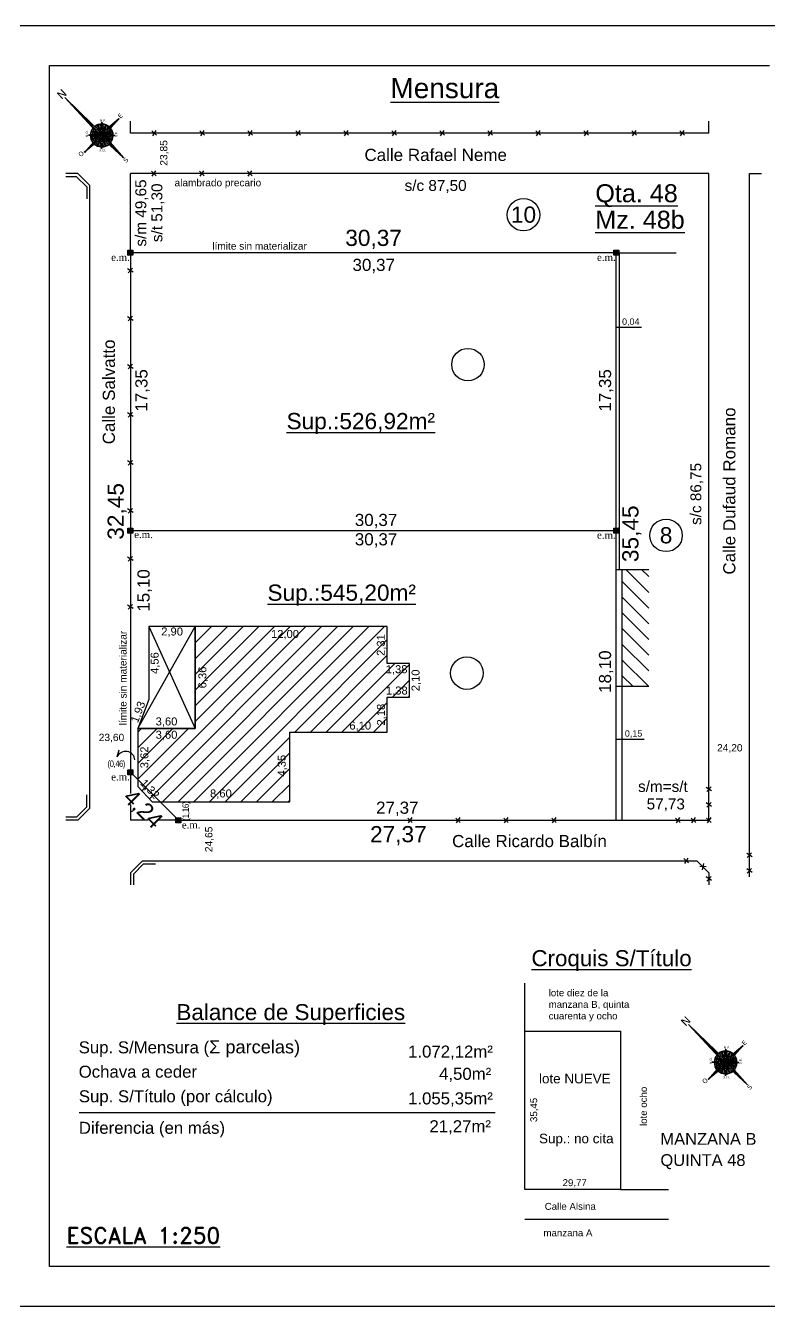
# Model space of a CAD drawing. Header units: feet. Extents: x 2069 to 2665, y 5363 to 5684.
# Drawn here: x 2299.4 to 2485.4, y 5362.5 to 5682.5 of the extents above; entities that cross this region are included whole.
import ezdxf
from ezdxf.enums import TextEntityAlignment as Align

# ---------------------------------------------------------------- set-up
doc = ezdxf.new("R2010")
doc.units = ezdxf.units.FT
doc.header["$MEASUREMENT"] = 0
doc.layers.get('0').update_dxf_attribs({"linetype": 'CONTINUOUS'})
for name, color, linetype in [('Accesiones 0', 1, 'CONTINUOUS'), ('CARATULA', 7, 'CONTINUOUS'), ('MEDICION', 2, 'CONTINUOUS'), ('Mensura', 2, 'CONTINUOUS')]:
    doc.layers.add(name, color=color, linetype=linetype)
doc.styles.add('ARIAL', font='arial.ttf')
doc.styles.add('ROMAND', font='romand.shx', dxfattribs={"height": 4})
doc.styles.add('style1', font='verdana.ttf')
doc.styles.add('Time New Roman', font='times.ttf')

msp = doc.modelspace()

# ---------------------------------------------------------------- hatches: boundary and pattern name
h = msp.add_hatch()
h.set_pattern_fill('ANSI31', color=1, scale=0.025, angle=90, style=0)
h.set_pattern_definition([(135, (1839.302495, 5582.9714), (-0.056126601, -0.056126601), [])])
h.paths.add_polyline_path([(2325, 5626.42), (2325, 5625.16), (2326.23, 5625.16), (2326.23, 5626.42)])
h = msp.add_hatch()
h.set_pattern_fill('ANSI31', color=1, scale=0.025, angle=90, style=0)
h.set_pattern_definition([(135, (1960.782495, 5582.9714), (-0.056126601, -0.056126601), [])])
h.paths.add_polyline_path([(2446.48, 5626.42), (2446.48, 5625.16), (2447.71, 5625.16), (2447.71, 5626.42)])
h = msp.add_hatch()
h.set_pattern_fill('ANSI31', color=1, scale=0.025, angle=90, style=0)
h.set_pattern_definition([(135, (1839.302495, 5513.5714), (-0.056126601, -0.056126601), [])])
h.paths.add_polyline_path([(2325, 5557.02), (2325, 5555.76), (2326.23, 5555.76), (2326.23, 5557.02)])
h = msp.add_hatch()
h.set_pattern_fill('ANSI31', color=1, scale=0.025, angle=90, style=0)
h.set_pattern_definition([(135, (1960.782495, 5513.5714), (-0.056126601, -0.056126601), [])])
h.paths.add_polyline_path([(2446.48, 5557.02), (2446.48, 5555.76), (2447.71, 5555.76), (2447.71, 5557.02)])
h = msp.add_hatch()
h.set_pattern_fill('ANSI31', color=1, scale=0.025, angle=90, style=0)
h.set_pattern_definition([(135, (1839.302495, 5453.1714), (-0.056126601, -0.056126601), [])])
h.paths.add_polyline_path([(2325, 5496.62), (2325, 5495.36), (2326.23, 5495.36), (2326.23, 5496.62)])
h = msp.add_hatch()
h.set_pattern_fill('ANSI31', color=1, scale=0.025, angle=90, style=0)
h.set_pattern_definition([(135, (1851.302495, 5441.1714), (-0.056126601, -0.056126601), [])])
h.paths.add_polyline_path([(2337, 5484.62), (2337, 5483.36), (2338.23, 5483.36), (2338.23, 5484.62)])
at = {"layer": 'Accesiones 0'}
h = msp.add_hatch(dxfattribs=at)
h.set_pattern_fill('ANSI31', color=1, scale=22.222222, angle=90)
h.set_pattern_definition([(135, (6.357, 11.3062), (-1.9641855, -1.9641855), [])])
h.paths.add_polyline_path([(2455.25, 5546.67), (2448.6, 5546.67), (2448.6, 5517.47), (2455.25, 5517.47)])
h = msp.add_hatch(dxfattribs=at)
h.set_pattern_fill('ANSI31', color=1, scale=22.222222)
h.set_pattern_definition([(45, (-186.061, -362.3084), (-1.9641855, 1.9641855), [])])
h.paths.add_polyline_path([(2389.86, 5514.75), (2395.38, 5514.75), (2395.38, 5523.15), (2389.86, 5523.15), (2389.86, 5532.39), (2376.34, 5532.39), (2341.86, 5532.39), (2341.86, 5506.95), (2327.46, 5506.95), (2327.46, 5492.47), (2331.06, 5488.63), (2365.46, 5488.63), (2365.46, 5506.03), (2376.34, 5506.03), (2389.86, 5506.03)])
h.paths.add_polyline_path([(2360.52, 5532.06), (2368.07, 5532.06), (2368.07, 5528.66), (2360.52, 5528.66)], flags=24)
h.paths.add_polyline_path([(2331.56, 5506.89), (2337.75, 5506.89), (2337.75, 5503.48), (2331.56, 5503.48)], flags=24)
h.paths.add_polyline_path([(2389.24, 5517.93), (2395.25, 5517.93), (2395.25, 5514.53), (2389.24, 5514.53)], flags=24)
h.paths.add_polyline_path([(2389.18, 5523.27), (2395.19, 5523.27), (2395.19, 5519.86), (2389.18, 5519.86)], flags=24)
h.paths.add_polyline_path([(2386.72, 5524.85), (2386.72, 5530.69), (2390.13, 5530.69), (2390.13, 5524.85)], flags=24)
h.paths.add_polyline_path([(2386.76, 5507.28), (2386.76, 5513.51), (2390.16, 5513.51), (2390.16, 5507.28)], flags=24)
h.paths.add_polyline_path([(2380, 5509.17), (2386.2, 5509.17), (2386.2, 5505.77), (2380, 5505.77)], flags=24)
h.paths.add_polyline_path([(2342.11, 5516.57), (2342.11, 5522.78), (2345.52, 5522.78), (2345.52, 5516.57)], flags=24)
h.paths.add_polyline_path([(2329.61, 5495.06), (2333.69, 5490.69), (2331.2, 5488.36), (2327.12, 5492.74)], flags=9)
h.paths.add_polyline_path([(2327.6, 5496.63), (2327.6, 5502.8), (2331, 5502.8), (2331, 5496.63)], flags=24)
h.paths.add_polyline_path([(2361.95, 5494.48), (2361.95, 5500.78), (2365.35, 5500.78), (2365.35, 5494.48)], flags=24)
h.paths.add_polyline_path([(2345.16, 5492.22), (2351.35, 5492.22), (2351.35, 5488.82), (2345.16, 5488.82)], flags=24)

# ---------------------------------------------------------------- linework, layer by layer
at = {"color": 8}
msp.add_line((2305.4, 5372.54), (2305.4, 5672.54), dxfattribs=at)
at = {"color": 2}
for p, q in [((2316.98, 5656.19), (2309.23, 5664.61)), ((2317.19, 5656.43), (2309.23, 5664.58)), ((2316.11, 5657.95), (2309.23, 5664.58)), ((2317.19, 5656.43), (2313, 5660.72)), ((2317.47, 5656.65), (2316.11, 5657.95)), ((2317.41, 5657.78), (2317.82, 5655.78)), ((2318.48, 5656.04), (2317.41, 5657.78)), ((2318.2, 5656.93), (2318.51, 5658.44)), ((2319.61, 5657.75), (2318.48, 5656.04)), ((2318.49, 5656.95), (2318.51, 5658.44)), ((2318.49, 5656.95), (2318.51, 5658.44)), ((2318.51, 5658.44), (2318.8, 5656.92)), ((2319.13, 5655.76), (2319.61, 5657.75)), ((2319.53, 5656.61), (2322.83, 5659.36)), ((2319.53, 5656.61), (2322.77, 5659.31)), ((2319.78, 5656.39), (2322.83, 5659.37)), ((2319.78, 5656.39), (2322.83, 5659.37)), ((2322.77, 5659.31), (2319.78, 5656.39)), ((2319.99, 5656.14), (2322.82, 5659.37)), ((2325.62, 5655.69), (2325.62, 5658.69)), ((2470.29, 5655.69), (2470.29, 5658.69)), ((2316.66, 5655.43), (2315.14, 5655.15)), ((2315.14, 5655.15), (2316.66, 5654.83)), ((2316.64, 5655.14), (2315.14, 5655.15)), ((2317.55, 5655.13), (2315.81, 5654.04)), ((2315.81, 5654.04), (2317.81, 5654.47)), ((2315.83, 5656.24), (2317.55, 5655.13)), ((2317.82, 5655.78), (2315.83, 5656.24)), ((2317.81, 5654.47), (2317.33, 5652.48)), ((2317.55, 5655.13), (2317.62, 5655.48)), ((2317.55, 5655.13), (2319.4, 5655.1)), ((2317.92, 5655.12), (2317.55, 5655.13)), ((2317.81, 5654.47), (2319.13, 5655.76)), ((2317.81, 5654.47), (2318.07, 5654.73)), ((2317.82, 5655.78), (2319.12, 5654.45)), ((2318.08, 5655.51), (2317.82, 5655.78)), ((2318.48, 5656.04), (2318.46, 5654.19)), ((2318.46, 5654.56), (2318.46, 5654.19)), ((2318.48, 5655.67), (2318.48, 5656.04)), ((2318.86, 5654.72), (2319.12, 5654.45)), ((2318.87, 5655.5), (2319.14, 5655.77)), ((2319.03, 5655.11), (2319.4, 5655.1)), ((2319.12, 5654.45), (2321.11, 5653.99)), ((2319.53, 5652.45), (2319.12, 5654.45)), ((2321.13, 5656.19), (2319.13, 5655.76)), ((2319.4, 5655.1), (2321.13, 5656.19)), ((2321.11, 5653.99), (2319.4, 5655.1)), ((2321.8, 5655.07), (2320.28, 5655.4)), ((2320.28, 5654.8), (2321.8, 5655.07)), ((2321.8, 5655.07), (2320.3, 5655.09)), ((2321.8, 5655.07), (2321.8, 5655.07)), ((2321.8, 5655.07), (2321.8, 5655.07)), ((2321.8, 5655.07), (2321.8, 5655.07)), ((2321.8, 5655.07), (2321.8, 5655.07)), ((2321.8, 5655.07), (2321.8, 5655.07)), ((2321.8, 5655.07), (2321.8, 5655.07)), ((2321.8, 5655.07), (2321.8, 5655.07)), ((2321.8, 5655.07), (2321.8, 5655.07)), ((2321.8, 5655.07), (2321.8, 5655.07)), ((2321.8, 5655.07), (2321.8, 5655.07)), ((2321.8, 5655.07), (2321.8, 5655.07)), ((2321.8, 5655.07), (2321.8, 5655.07)), ((2321.8, 5655.07), (2321.8, 5655.07)), ((2321.8, 5655.07), (2321.8, 5655.07)), ((2321.8, 5655.07), (2321.8, 5655.07)), ((2321.8, 5655.07), (2321.8, 5655.07)), ((2321.8, 5655.07), (2321.8, 5655.07)), ((2321.8, 5655.07), (2321.8, 5655.07)), ((2321.8, 5655.07), (2321.8, 5655.07)), ((2470.29, 5655.69), (2325.62, 5655.69)), ((2317.16, 5653.83), (2314.11, 5650.86)), ((2317.16, 5653.83), (2314.11, 5650.86)), ((2317.41, 5653.62), (2314.11, 5650.87)), ((2316.95, 5654.09), (2314.12, 5650.86)), ((2314.17, 5650.91), (2317.16, 5653.83)), ((2317.41, 5653.62), (2314.17, 5650.91)), ((2317.16, 5653.83), (2316.31, 5653.01)), ((2317.33, 5652.48), (2318.46, 5654.19)), ((2318.43, 5651.78), (2318.14, 5653.31)), ((2318.74, 5653.3), (2318.43, 5651.78)), ((2318.45, 5653.28), (2318.43, 5651.78)), ((2318.46, 5654.19), (2319.53, 5652.45)), ((2319.5, 5653.6), (2323.94, 5649.51)), ((2323.94, 5649.51), (2319.75, 5653.8)), ((2319.75, 5653.8), (2323.94, 5649.51)), ((2319.75, 5653.8), (2323.94, 5649.51)), ((2319.75, 5653.8), (2323.94, 5649.51)), ((2319.96, 5654.04), (2323.94, 5649.51)), ((2323.94, 5649.51), (2319.96, 5654.04)), ((2312.51, 5645.59), (2309.51, 5645.59)), ((2315.51, 5642.59), (2312.51, 5645.59)), ((2325.62, 5625.79), (2325.62, 5645.59)), ((2470.29, 5645.59), (2325.62, 5645.59)), ((2470.29, 5483.99), (2470.29, 5645.59)), ((2480.39, 5469.89), (2480.39, 5645.59)), ((2480.39, 5645.59), (2483.39, 5645.59)), ((2312.18, 5644.79), (2309.51, 5644.79)), ((2314.71, 5642.26), (2312.18, 5644.79)), ((2314.71, 5642.26), (2314.71, 5639.26)), ((2315.51, 5486.99), (2315.51, 5642.59)), ((2447.1, 5625.79), (2462.1, 5625.79)), ((2447.9, 5546.67), (2447.9, 5625.79)), ((2447.1, 5546.67), (2448.6, 5546.67)), ((2448.6, 5483.99), (2448.6, 5546.67)), ((2448.6, 5546.67), (2455.25, 5546.67)), ((2447.1, 5517.47), (2455.25, 5517.47)), ((2325.62, 5495.99), (2325.62, 5490.72)), ((2314.71, 5487.32), (2314.71, 5490.32)), ((2312.18, 5484.79), (2314.71, 5487.32)), ((2312.51, 5483.99), (2315.51, 5486.99)), ((2325.62, 5487.95), (2325.62, 5483.99)), ((2312.18, 5484.79), (2309.51, 5484.79)), ((2312.51, 5483.99), (2309.51, 5483.99)), ((2330.08, 5483.99), (2325.62, 5483.99)), ((2337.62, 5483.99), (2332.78, 5483.99)), ((2447.1, 5483.99), (2470.29, 5483.99)), ((2325.62, 5470.89), (2328.62, 5473.89)), ((2326.42, 5470.56), (2328.95, 5473.09)), ((2328.62, 5473.89), (2467.29, 5473.89)), ((2328.95, 5473.09), (2331.95, 5473.09)), ((2470.29, 5470.89), (2467.29, 5473.89)), ((2325.62, 5470.89), (2325.62, 5467.89)), ((2326.42, 5470.56), (2326.42, 5467.89)), ((2470.29, 5470.89), (2470.29, 5467.89)), ((2424.25, 5431.32), (2424.25, 5443.32)), ((2472.97, 5424.58), (2465.21, 5433)), ((2473.17, 5424.82), (2465.21, 5432.97)), ((2472.1, 5426.34), (2465.21, 5432.97)), ((2473.17, 5424.82), (2468.99, 5429.11)), ((2475.51, 5425), (2478.81, 5427.75)), ((2475.51, 5425), (2478.76, 5427.7)), ((2475.76, 5424.78), (2478.82, 5427.76)), ((2475.76, 5424.78), (2478.82, 5427.76)), ((2478.76, 5427.7), (2475.76, 5424.78)), ((2475.97, 5424.53), (2478.8, 5427.76)), ((2471.81, 5424.62), (2473.53, 5423.52)), ((2473.81, 5424.17), (2471.81, 5424.62)), ((2473.45, 5425.04), (2472.1, 5426.34)), ((2473.4, 5426.17), (2473.81, 5424.17)), ((2474.46, 5424.43), (2473.4, 5426.17)), ((2473.79, 5422.86), (2475.12, 5424.15)), ((2473.81, 5424.17), (2475.1, 5422.84)), ((2474.07, 5423.9), (2473.81, 5424.17)), ((2474.19, 5425.32), (2474.49, 5426.83)), ((2474.46, 5424.43), (2474.44, 5422.58)), ((2475.59, 5426.14), (2474.46, 5424.43)), ((2474.46, 5424.06), (2474.46, 5424.43)), ((2474.48, 5425.34), (2474.49, 5426.83)), ((2474.48, 5425.34), (2474.49, 5426.83)), ((2474.49, 5426.83), (2474.78, 5425.31)), ((2474.85, 5423.89), (2475.12, 5424.16)), ((2475.12, 5424.15), (2475.59, 5426.14)), ((2477.11, 5424.58), (2475.12, 5424.15)), ((2475.38, 5423.49), (2477.11, 5424.58)), ((2473.14, 5422.22), (2470.09, 5419.24)), ((2473.14, 5422.22), (2470.09, 5419.24)), ((2472.93, 5422.48), (2470.1, 5419.25)), ((2473.39, 5422.01), (2470.1, 5419.26)), ((2470.15, 5419.3), (2473.14, 5422.22)), ((2473.39, 5422.01), (2470.15, 5419.3)), ((2472.65, 5423.82), (2471.12, 5423.54)), ((2471.12, 5423.54), (2472.64, 5423.22)), ((2472.62, 5423.53), (2471.12, 5423.54)), ((2473.53, 5423.52), (2471.79, 5422.43)), ((2471.79, 5422.43), (2473.79, 5422.86)), ((2473.14, 5422.22), (2472.29, 5421.4)), ((2473.79, 5422.86), (2473.31, 5420.87)), ((2473.31, 5420.87), (2474.44, 5422.58)), ((2473.53, 5423.52), (2473.6, 5423.87)), ((2473.53, 5423.52), (2475.38, 5423.49)), ((2473.9, 5423.51), (2473.53, 5423.52)), ((2473.79, 5422.86), (2474.06, 5423.12)), ((2474.41, 5420.17), (2474.13, 5421.7)), ((2474.72, 5421.69), (2474.41, 5420.17)), ((2474.43, 5421.67), (2474.41, 5420.17)), ((2474.45, 5422.95), (2474.44, 5422.58)), ((2474.44, 5422.58), (2475.51, 5420.84)), ((2474.84, 5423.11), (2475.1, 5422.84)), ((2475.01, 5423.5), (2475.38, 5423.49)), ((2475.1, 5422.84), (2477.09, 5422.38)), ((2475.51, 5420.84), (2475.1, 5422.84)), ((2477.09, 5422.38), (2475.38, 5423.49)), ((2475.48, 5421.99), (2479.92, 5417.9)), ((2479.92, 5417.9), (2475.73, 5422.19)), ((2475.73, 5422.19), (2479.92, 5417.9)), ((2475.73, 5422.19), (2479.92, 5417.9)), ((2475.73, 5422.19), (2479.92, 5417.9)), ((2475.94, 5422.43), (2479.92, 5417.9)), ((2479.92, 5417.9), (2475.94, 5422.43)), ((2477.78, 5423.46), (2476.26, 5423.79)), ((2476.26, 5423.19), (2477.78, 5423.46)), ((2477.78, 5423.46), (2476.29, 5423.48)), ((2477.78, 5423.46), (2477.78, 5423.46)), ((2477.78, 5423.46), (2477.78, 5423.46)), ((2477.78, 5423.46), (2477.78, 5423.46)), ((2477.78, 5423.46), (2477.78, 5423.46)), ((2477.78, 5423.46), (2477.78, 5423.46)), ((2477.78, 5423.46), (2477.78, 5423.46)), ((2477.78, 5423.46), (2477.78, 5423.46)), ((2477.78, 5423.46), (2477.78, 5423.46)), ((2477.78, 5423.46), (2477.78, 5423.46)), ((2477.78, 5423.46), (2477.78, 5423.46)), ((2477.78, 5423.46), (2477.78, 5423.46)), ((2477.78, 5423.46), (2477.78, 5423.46)), ((2477.78, 5423.46), (2477.78, 5423.46)), ((2477.78, 5423.46), (2477.78, 5423.46)), ((2477.78, 5423.46), (2477.78, 5423.46)), ((2477.78, 5423.46), (2477.78, 5423.46)), ((2477.78, 5423.46), (2477.78, 5423.46)), ((2477.78, 5423.46), (2477.78, 5423.46)), ((2477.78, 5423.46), (2477.78, 5423.46)), ((2448.16, 5391.76), (2460.16, 5391.76)), ((2424.25, 5384.34), (2460.16, 5384.34))]:
    msp.add_line(p, q, dxfattribs=at)
at = {"color": 2, "linetype": 'Continuous'}
for p, q in [((2318.4, 5655.05), (2318.54, 5655.18)), ((2318.54, 5655.18), (2318.4, 5655.05)), ((2318.54, 5655.18), (2318.4, 5655.05)), ((2318.4, 5655.05), (2318.54, 5655.18)), ((2318.41, 5655.18), (2318.54, 5655.05)), ((2318.41, 5655.18), (2318.54, 5655.05)), ((2318.54, 5655.05), (2318.41, 5655.18)), ((2318.54, 5655.05), (2318.41, 5655.18)), ((2474.39, 5423.57), (2474.52, 5423.44)), ((2474.39, 5423.57), (2474.52, 5423.44)), ((2474.52, 5423.44), (2474.39, 5423.57)), ((2474.52, 5423.44), (2474.39, 5423.57)), ((2474.39, 5423.44), (2474.52, 5423.57)), ((2474.52, 5423.57), (2474.39, 5423.44)), ((2474.52, 5423.57), (2474.39, 5423.44)), ((2474.39, 5423.44), (2474.52, 5423.57))]:
    msp.add_line(p, q, dxfattribs=at)
at = {"color": 1}
for p, q in [((2330.97, 5656.24), (2332.14, 5655.15)), ((2331.99, 5656.37), (2331.12, 5655.02)), ((2342.97, 5656.24), (2344.14, 5655.15)), ((2343.99, 5656.37), (2343.12, 5655.02)), ((2354.97, 5656.24), (2356.14, 5655.15)), ((2355.99, 5656.37), (2355.12, 5655.02)), ((2366.97, 5656.24), (2368.14, 5655.15)), ((2367.99, 5656.37), (2367.12, 5655.02)), ((2378.97, 5656.24), (2380.14, 5655.15)), ((2379.99, 5656.37), (2379.12, 5655.02)), ((2390.97, 5656.24), (2392.14, 5655.15)), ((2391.99, 5656.37), (2391.12, 5655.02)), ((2402.97, 5656.24), (2404.14, 5655.15)), ((2403.99, 5656.37), (2403.12, 5655.02)), ((2414.97, 5656.24), (2416.14, 5655.15)), ((2415.99, 5656.37), (2415.12, 5655.02)), ((2426.97, 5656.24), (2428.14, 5655.15)), ((2427.99, 5656.37), (2427.12, 5655.02)), ((2438.97, 5656.24), (2440.14, 5655.15)), ((2439.99, 5656.37), (2439.12, 5655.02)), ((2450.97, 5656.24), (2452.14, 5655.15)), ((2451.99, 5656.37), (2451.12, 5655.02)), ((2462.97, 5656.24), (2464.14, 5655.15)), ((2463.99, 5656.37), (2463.12, 5655.02)), ((2330.88, 5646.14), (2332.05, 5645.04)), ((2331.9, 5646.26), (2331.03, 5644.92)), ((2342.88, 5646.14), (2344.05, 5645.04)), ((2343.9, 5646.26), (2343.03, 5644.92)), ((2354.88, 5646.14), (2356.05, 5645.04)), ((2355.9, 5646.26), (2355.03, 5644.92)), ((2326.29, 5620.9), (2324.94, 5621.77)), ((2326.16, 5621.92), (2325.07, 5620.75)), ((2326.29, 5608.9), (2324.94, 5609.77)), ((2326.16, 5609.92), (2325.07, 5608.75)), ((2447.1, 5607.18), (2453.39, 5607.18)), ((2326.29, 5596.9), (2324.94, 5597.77)), ((2326.16, 5597.92), (2325.07, 5596.75)), ((2326.29, 5584.9), (2324.94, 5585.77)), ((2326.16, 5585.92), (2325.07, 5584.75)), ((2326.29, 5572.9), (2324.94, 5573.77)), ((2326.16, 5573.92), (2325.07, 5572.75)), ((2326.29, 5560.9), (2324.94, 5561.77)), ((2326.16, 5561.92), (2325.07, 5560.75)), ((2326.29, 5548.9), (2324.94, 5549.77)), ((2326.16, 5549.92), (2325.07, 5548.75)), ((2326.29, 5536.9), (2324.94, 5537.77)), ((2326.16, 5537.92), (2325.07, 5536.75)), ((2447.1, 5504.29), (2454.09, 5504.29)), ((2322.33, 5499.88), (2322.84, 5501.61)), ((2470.96, 5491.35), (2469.62, 5492.22)), ((2470.84, 5492.37), (2469.74, 5491.2)), ((2470.96, 5487.45), (2469.62, 5488.33)), ((2470.84, 5488.47), (2469.74, 5487.31)), ((2394.96, 5484.55), (2396.12, 5483.45)), ((2395.98, 5484.67), (2395.1, 5483.33)), ((2406.96, 5484.54), (2408.12, 5483.45)), ((2407.98, 5484.66), (2407.1, 5483.32)), ((2418.96, 5484.54), (2420.12, 5483.45)), ((2419.98, 5484.66), (2419.1, 5483.32)), ((2430.96, 5484.54), (2432.12, 5483.45)), ((2431.98, 5484.66), (2431.1, 5483.32)), ((2461.91, 5484.54), (2463.08, 5483.45)), ((2462.93, 5484.66), (2462.06, 5483.32)), ((2465.81, 5484.54), (2466.98, 5483.45)), ((2466.83, 5484.66), (2465.96, 5483.32)), ((2469.71, 5484.54), (2470.87, 5483.45)), ((2470.73, 5484.66), (2469.85, 5483.32)), ((2481.06, 5474.85), (2479.72, 5475.72)), ((2480.94, 5475.87), (2479.85, 5474.7)), ((2464.01, 5474.44), (2465.18, 5473.34)), ((2465.03, 5474.56), (2464.16, 5473.22)), ((2469.59, 5472.36), (2467.99, 5472.42)), ((2468.96, 5473.17), (2468.62, 5471.61)), ((2470.96, 5468.95), (2469.62, 5469.83)), ((2470.84, 5469.97), (2469.74, 5468.81)), ((2481.06, 5470.95), (2479.72, 5471.83)), ((2480.94, 5471.97), (2479.85, 5470.81))]:
    msp.add_line(p, q, dxfattribs=at)
at = {"color": 5}
for p, q in [((2325.62, 5625.79), (2325.62, 5495.99)), ((2447.1, 5625.79), (2325.62, 5625.79)), ((2447.1, 5483.99), (2447.1, 5625.79)), ((2325.62, 5556.39), (2447.1, 5556.39)), ((2337.62, 5483.99), (2325.62, 5495.99)), ((2337.62, 5483.99), (2447.1, 5483.99)), ((2424.25, 5431.32), (2448.16, 5431.32)), ((2424.25, 5391.76), (2424.25, 5431.32)), ((2448.16, 5431.32), (2448.16, 5391.76)), ((2448.16, 5391.76), (2424.25, 5391.76))]:
    msp.add_line(p, q, dxfattribs=at)
at = {"color": 2}
for points in [[(2325, 5626.42), (2326.23, 5626.42), (2326.23, 5625.16), (2325, 5625.16)], [(2446.48, 5626.42), (2447.71, 5626.42), (2447.71, 5625.16), (2446.48, 5625.16)], [(2325, 5557.02), (2326.23, 5557.02), (2326.23, 5555.76), (2325, 5555.76)], [(2446.48, 5557.02), (2447.71, 5557.02), (2447.71, 5555.76), (2446.48, 5555.76)], [(2325, 5496.62), (2326.23, 5496.62), (2326.23, 5495.36), (2325, 5495.36)], [(2337, 5484.62), (2338.23, 5484.62), (2338.23, 5483.36), (2337, 5483.36)]]:
    msp.add_lwpolyline(points, close=True, dxfattribs=at)
for centre, radius in [((2318.47, 5655.11), 0.925), ((2318.47, 5655.11), 0.834), ((2318.47, 5655.11), 0.785), ((2318.47, 5655.11), 0.736), ((2318.47, 5655.11), 0.736), ((2318.47, 5655.11), 0.736), ((2318.47, 5655.11), 0.736), ((2318.47, 5655.11), 0.736), ((2318.47, 5655.11), 0.686), ((2318.47, 5655.11), 0.686), ((2318.47, 5655.11), 0.686), ((2318.47, 5655.11), 0.686), ((2318.47, 5655.11), 0.686), ((2318.47, 5655.11), 0.686), ((2318.47, 5655.11), 0.637), ((2318.47, 5655.11), 0.588), ((2474.45, 5423.5), 0.925), ((2474.45, 5423.5), 0.834), ((2474.45, 5423.5), 0.785), ((2474.45, 5423.5), 0.736), ((2474.45, 5423.5), 0.736), ((2474.45, 5423.5), 0.736), ((2474.45, 5423.5), 0.736), ((2474.45, 5423.5), 0.736), ((2474.45, 5423.5), 0.686), ((2474.45, 5423.5), 0.686), ((2474.45, 5423.5), 0.686), ((2474.45, 5423.5), 0.686), ((2474.45, 5423.5), 0.686), ((2474.45, 5423.5), 0.686), ((2474.45, 5423.5), 0.637), ((2474.45, 5423.5), 0.588)]:
    msp.add_circle(centre, radius, dxfattribs=at)
at = {"color": 3}
for centre in [(2423.92, 5635.29), (2410.02, 5597.84), (2459.56, 5555.18), (2409.76, 5520.77)]:
    msp.add_circle(centre, 4.06, dxfattribs=at)
at = {"color": 2}
for centre, radius, start, end in [((2318.47, 5655.11), 2.87, 91.0627, 127.8705), ((2318.47, 5655.11), 2.78, 111.9471, 127.5907), ((2318.47, 5655.11), 2.78, 91.4946, 111.2651), ((2318.47, 5655.11), 2.87, 44.3035, 89.3035), ((2318.47, 5655.11), 2.78, 66.9471, 86.9959), ((2318.47, 5655.11), 2.78, 49.5674, 66.2651), ((2318.47, 5655.11), 2.87, 139.9966, 177.5442), ((2318.47, 5655.11), 2.87, 181.156, 219.3616), ((2318.47, 5655.11), 2.78, 157.3418, 177.1124), ((2318.47, 5655.11), 2.78, 181.611, 201.6598), ((2318.47, 5655.11), 2.78, 140.248, 156.6598), ((2318.47, 5655.11), 2.41, 158.9366, 175.0726), ((2318.47, 5655.11), 2.41, 183.7612, 200.0397), ((2318.47, 5655.11), 2.41, 141.4313, 155.0397), ((2318.47, 5655.11), 1.83, 162.7081, 196.2071), ((2318.47, 5655.11), 1.83, 134.3035, 151.2071), ((2318.47, 5655.11), 1.48, 166.5615, 192.2887), ((2318.47, 5655.11), 2.41, 113.5672, 126.2731), ((2318.47, 5655.11), 1.83, 117.3999, 134.3035), ((2318.47, 5655.11), 1.48, 134.3035, 147.2887), ((2318.47, 5655.11), 1.48, 121.3183, 134.3035), ((2318.47, 5655.11), 0.925, 134.3035, 224.3035), ((2318.47, 5655.11), 2.41, 93.5343, 109.6703), ((2318.47, 5655.11), 0.925, 224.3035, 314.3035), ((2318.47, 5655.11), 0.925, 44.3035, 134.3035), ((2318.47, 5655.11), 0.555, 134.3035, 224.3035), ((2318.47, 5655.11), 1.83, 72.3999, 105.8989), ((2318.47, 5655.11), 0.555, 224.3035, 314.3035), ((2318.47, 5655.11), 0.555, 44.3035, 134.3035), ((2318.47, 5655.11), 1.48, 76.3183, 102.0454), ((2318.47, 5655.11), 2.41, 68.5672, 84.8457), ((2318.47, 5655.11), 0.555, 314.3035, 44.3035), ((2318.47, 5655.11), 0.925, 314.3035, 44.3035), ((2318.47, 5655.11), 1.48, 44.3035, 57.0454), ((2318.47, 5655.11), 1.83, 44.3035, 60.8989), ((2318.47, 5655.11), 2.41, 51.0848, 64.6703), ((2318.47, 5655.11), 1.83, 44.3035, 54.6698), ((2318.47, 5655.11), 1.48, 31.5615, 44.3035), ((2318.47, 5655.11), 1.83, 27.7081, 44.3035), ((2318.47, 5655.11), 1.48, 346.5615, 12.2887), ((2318.47, 5655.11), 1.83, 342.7081, 16.2071), ((2318.47, 5655.11), 2.41, 23.9366, 37.5221), ((2318.47, 5655.11), 2.78, 22.3418, 39.0396), ((2318.47, 5655.11), 2.87, 319.4595, 357.5442), ((2318.47, 5655.11), 2.87, 1.156, 39.3616), ((2318.47, 5655.11), 2.41, 338.9366, 355.0726), ((2318.47, 5655.11), 2.41, 3.7612, 20.0397), ((2318.47, 5655.11), 2.78, 337.3418, 357.1124), ((2318.47, 5655.11), 2.78, 1.611, 21.6598), ((2318.47, 5655.11), 2.78, 202.3418, 219.0396), ((2318.47, 5655.11), 2.41, 203.9366, 217.5221), ((2318.47, 5655.11), 2.87, 229.2453, 267.4509), ((2318.47, 5655.11), 2.78, 229.5674, 246.2651), ((2318.47, 5655.11), 1.83, 207.7081, 224.3035), ((2318.47, 5655.11), 2.41, 231.0848, 244.6703), ((2318.47, 5655.11), 1.83, 224.3035, 234.6698), ((2318.47, 5655.11), 1.83, 224.3035, 240.8989), ((2318.47, 5655.11), 1.48, 211.5615, 224.3035), ((2318.47, 5655.11), 2.78, 246.9471, 266.9959), ((2318.47, 5655.11), 1.48, 224.3035, 237.0454), ((2318.47, 5655.11), 2.41, 248.5672, 264.8457), ((2318.47, 5655.11), 1.83, 252.3999, 285.8989), ((2318.47, 5655.11), 1.48, 256.3183, 283.4163), ((2318.47, 5655.11), 2.87, 271.0627, 308.9342), ((2318.47, 5655.11), 2.78, 271.4946, 291.2651), ((2318.47, 5655.11), 2.41, 273.5343, 289.6703), ((2318.47, 5655.11), 1.48, 300.0136, 314.3035), ((2318.47, 5655.11), 1.83, 297.3999, 314.3035), ((2318.47, 5655.11), 2.41, 293.5672, 307.2865), ((2318.47, 5655.11), 1.48, 314.3035, 327.2887), ((2318.47, 5655.11), 2.78, 291.9471, 308.6456), ((2318.47, 5655.11), 1.83, 314.3035, 331.2071), ((2318.47, 5655.11), 1.83, 314.3035, 324.1148), ((2318.47, 5655.11), 2.41, 321.0409, 335.0397), ((2318.47, 5655.11), 2.78, 319.7365, 336.6598), ((2474.45, 5423.5), 2.87, 139.9966, 177.5442), ((2474.45, 5423.5), 2.78, 157.3418, 177.1124), ((2474.45, 5423.5), 2.78, 140.248, 156.6598), ((2474.45, 5423.5), 2.41, 158.9366, 175.0726), ((2474.45, 5423.5), 2.41, 141.4313, 155.0397), ((2474.45, 5423.5), 1.83, 162.7081, 196.2071), ((2474.45, 5423.5), 2.87, 91.0627, 127.8705), ((2474.45, 5423.5), 2.78, 111.9471, 127.5907), ((2474.45, 5423.5), 1.83, 134.3035, 151.2071), ((2474.45, 5423.5), 2.41, 113.5672, 126.2731), ((2474.45, 5423.5), 1.83, 117.3999, 134.3035), ((2474.45, 5423.5), 1.48, 134.3035, 147.2887), ((2474.45, 5423.5), 1.48, 121.3183, 134.3035), ((2474.45, 5423.5), 2.78, 91.4946, 111.2651), ((2474.45, 5423.5), 0.925, 134.3035, 224.3035), ((2474.45, 5423.5), 2.41, 93.5343, 109.6703), ((2474.45, 5423.5), 0.925, 44.3035, 134.3035), ((2474.45, 5423.5), 1.83, 72.3999, 105.8989), ((2474.45, 5423.5), 0.555, 44.3035, 134.3035), ((2474.45, 5423.5), 1.48, 76.3183, 102.0454), ((2474.45, 5423.5), 2.87, 44.3035, 89.3035), ((2474.45, 5423.5), 2.78, 66.9471, 86.9959), ((2474.45, 5423.5), 2.41, 68.5672, 84.8457), ((2474.45, 5423.5), 0.925, 314.3035, 44.3035), ((2474.45, 5423.5), 1.48, 44.3035, 57.0454), ((2474.45, 5423.5), 1.83, 44.3035, 60.8989), ((2474.45, 5423.5), 2.41, 51.0848, 64.6703), ((2474.45, 5423.5), 1.83, 44.3035, 54.6698), ((2474.45, 5423.5), 1.48, 31.5615, 44.3035), ((2474.45, 5423.5), 2.78, 49.5674, 66.2651), ((2474.45, 5423.5), 1.83, 27.7081, 44.3035), ((2474.45, 5423.5), 1.83, 342.7081, 16.2071), ((2474.45, 5423.5), 2.41, 23.9366, 37.5221), ((2474.45, 5423.5), 2.78, 22.3418, 39.0396), ((2474.45, 5423.5), 2.87, 1.156, 39.3616), ((2474.45, 5423.5), 2.41, 3.7612, 20.0397), ((2474.45, 5423.5), 2.78, 1.611, 21.6598), ((2474.45, 5423.5), 2.87, 181.156, 219.3616), ((2474.45, 5423.5), 2.78, 181.611, 201.6598), ((2474.45, 5423.5), 2.78, 202.3418, 219.0396), ((2474.45, 5423.5), 2.41, 183.7612, 200.0397), ((2474.45, 5423.5), 2.41, 203.9366, 217.5221), ((2474.45, 5423.5), 2.87, 229.2453, 267.4509), ((2474.45, 5423.5), 2.78, 229.5674, 246.2651), ((2474.45, 5423.5), 1.83, 207.7081, 224.3035), ((2474.45, 5423.5), 2.41, 231.0848, 244.6703), ((2474.45, 5423.5), 1.48, 166.5615, 192.2887), ((2474.45, 5423.5), 1.83, 224.3035, 234.6698), ((2474.45, 5423.5), 1.83, 224.3035, 240.8989), ((2474.45, 5423.5), 1.48, 211.5615, 224.3035), ((2474.45, 5423.5), 2.78, 246.9471, 266.9959), ((2474.45, 5423.5), 1.48, 224.3035, 237.0454), ((2474.45, 5423.5), 2.41, 248.5672, 264.8457), ((2474.45, 5423.5), 0.925, 224.3035, 314.3035), ((2474.45, 5423.5), 0.555, 134.3035, 224.3035), ((2474.45, 5423.5), 1.83, 252.3999, 285.8989), ((2474.45, 5423.5), 0.555, 224.3035, 314.3035), ((2474.45, 5423.5), 1.48, 256.3183, 283.4163), ((2474.45, 5423.5), 2.87, 271.0627, 308.9342), ((2474.45, 5423.5), 2.78, 271.4946, 291.2651), ((2474.45, 5423.5), 2.41, 273.5343, 289.6703), ((2474.45, 5423.5), 0.555, 314.3035, 44.3035), ((2474.45, 5423.5), 1.48, 300.0136, 314.3035), ((2474.45, 5423.5), 1.83, 297.3999, 314.3035), ((2474.45, 5423.5), 2.41, 293.5672, 307.2865), ((2474.45, 5423.5), 1.48, 314.3035, 327.2887), ((2474.45, 5423.5), 2.78, 291.9471, 308.6456), ((2474.45, 5423.5), 1.83, 314.3035, 331.2071), ((2474.45, 5423.5), 1.83, 314.3035, 324.1148), ((2474.45, 5423.5), 1.48, 346.5615, 12.2887), ((2474.45, 5423.5), 2.41, 321.0409, 335.0397), ((2474.45, 5423.5), 2.78, 319.7365, 336.6598), ((2474.45, 5423.5), 2.87, 319.4595, 357.5442), ((2474.45, 5423.5), 2.41, 338.9366, 355.0726), ((2474.45, 5423.5), 2.78, 337.3418, 357.1124)]:
    msp.add_arc(centre, radius, start, end, dxfattribs=at)
at = {"color": 1}
msp.add_arc((2324.44, 5498.89), 2.33, 4.5875, 154.896, dxfattribs=at)
at = {"color": 2}
for points in [[(2316.98, 5656.19), (2317.19, 5656.43), (2309.23, 5664.58)], [(2317.82, 5655.78), (2318.48, 5656.04), (2317.41, 5657.78)], [(2318.48, 5656.04), (2319.13, 5655.76), (2319.61, 5657.75)], [(2318.49, 5656.95), (2318.51, 5658.44), (2318.8, 5656.92), (2318.51, 5658.44)], [(2319.53, 5656.61), (2322.77, 5659.31), (2319.78, 5656.39), (2322.77, 5659.31)], [(2316.66, 5654.83), (2315.14, 5655.15), (2316.64, 5655.14), (2315.14, 5655.15)], [(2317.81, 5654.47), (2317.55, 5655.13), (2315.81, 5654.04)], [(2317.55, 5655.13), (2317.82, 5655.78), (2315.83, 5656.24)], [(2318.46, 5654.19), (2317.81, 5654.47), (2317.33, 5652.48)], [(2319.12, 5654.45), (2318.46, 5654.19), (2319.53, 5652.45)], [(2319.4, 5655.1), (2319.12, 5654.45), (2321.11, 5653.99)], [(2319.13, 5655.76), (2319.4, 5655.1), (2321.13, 5656.19)], [(2320.28, 5655.4), (2320.3, 5655.09), (2321.8, 5655.07)], [(2317.41, 5653.62), (2317.16, 5653.83), (2314.17, 5650.91)], [(2318.14, 5653.31), (2318.43, 5651.78), (2318.45, 5653.28), (2318.43, 5651.78)], [(2319.96, 5654.04), (2323.91, 5649.51), (2319.75, 5653.8), (2323.91, 5649.51)], [(2323.94, 5649.51), (2319.75, 5653.8), (2323.94, 5649.51), (2323.91, 5649.51)], [(2472.97, 5424.58), (2473.17, 5424.82), (2465.21, 5432.97)], [(2475.51, 5425), (2478.76, 5427.7), (2475.76, 5424.78), (2478.76, 5427.7)], [(2473.53, 5423.52), (2473.81, 5424.17), (2471.81, 5424.62)], [(2473.81, 5424.17), (2474.46, 5424.43), (2473.4, 5426.17)], [(2474.46, 5424.43), (2475.12, 5424.15), (2475.59, 5426.14)], [(2474.48, 5425.34), (2474.49, 5426.83), (2474.78, 5425.31), (2474.49, 5426.83)], [(2475.12, 5424.15), (2475.38, 5423.49), (2477.11, 5424.58)], [(2473.39, 5422.01), (2473.14, 5422.22), (2470.15, 5419.3)], [(2472.64, 5423.22), (2471.12, 5423.54), (2472.62, 5423.53), (2471.12, 5423.54)], [(2473.79, 5422.86), (2473.53, 5423.52), (2471.79, 5422.43)], [(2474.44, 5422.58), (2473.79, 5422.86), (2473.31, 5420.87)], [(2474.13, 5421.7), (2474.41, 5420.17), (2474.43, 5421.67), (2474.41, 5420.17)], [(2475.1, 5422.84), (2474.44, 5422.58), (2475.51, 5420.84)], [(2475.38, 5423.49), (2475.1, 5422.84), (2477.09, 5422.38)], [(2475.94, 5422.43), (2479.89, 5417.9), (2475.73, 5422.19), (2479.89, 5417.9)], [(2479.92, 5417.9), (2475.73, 5422.19), (2479.92, 5417.9), (2479.89, 5417.9)], [(2476.26, 5423.79), (2476.29, 5423.48), (2477.78, 5423.46)]]:
    msp.add_solid(points, dxfattribs=at)
at = {"layer": 'Accesiones 0'}
for p, q in [((2327.46, 5506.95), (2341.86, 5532.39)), ((2330.26, 5532.39), (2341.86, 5506.95))]:
    msp.add_line(p, q, dxfattribs=at)
at = {"layer": 'Accesiones 0', "color": 2}
for points in [[(2395.38, 5523.15), (2389.86, 5523.15), (2389.86, 5532.39), (2376.34, 5532.39), (2341.86, 5532.39), (2341.86, 5506.95), (2327.46, 5506.95), (2327.46, 5492.47), (2331.06, 5488.63), (2365.46, 5488.63), (2365.46, 5506.03), (2376.34, 5506.03), (2389.86, 5506.03), (2389.86, 5514.75), (2395.38, 5514.75)], [(2341.86, 5532.39), (2330.26, 5532.39), (2330.26, 5514.15), (2327.46, 5506.95), (2341.86, 5506.95)]]:
    msp.add_lwpolyline(points, close=True, dxfattribs=at)
at = {"layer": 'CARATULA', "color": 1, "linetype": 'Continuous'}
for p, q in [((2265.4, 5682.54), (2665.4, 5682.54)), ((2665.4, 5362.54), (2265.4, 5362.54))]:
    msp.add_line(p, q, dxfattribs=at)
at = {"layer": 'CARATULA', "color": 8, "linetype": 'Continuous'}
for p, q in [((2305.4, 5672.54), (2475.4, 5672.54)), ((2307.74, 5672.54), (2313.21, 5672.54)), ((2475.4, 5672.54), (2485.4, 5672.54)), ((2485.4, 5372.54), (2305.4, 5372.54))]:
    msp.add_line(p, q, dxfattribs=at)
at = {"layer": 'MEDICION', "color": 7}
msp.add_line((2312.8, 5410.95), (2416.82, 5410.95), dxfattribs=at)

# ---------------------------------------------------------------- texts
at = {"color": 2, "style": 'style1'}
for s, height, rotation, p in [('N', 2.03, 44.3035, (2308.45, 5663.97)), ('N.E.', 0.58, 359.3035, (2318.01, 5658.53)), ('E', 1.16, 44.3035, (2323.17, 5659.25)), ('N.O.', 0.58, 89.3035, (2315.02, 5654.67)), ('S.E.', 0.58, 89.3035, (2322.39, 5654.66)), ('S.O.', 0.58, 359.3035, (2317.85, 5651.1)), ('O', 1.16, 44.3035, (2313.26, 5649.65)), ('S', 1.16, 44.3035, (2324.53, 5648.19)), ('N', 2.03, 44.3035, (2464.43, 5432.36)), ('N.E.', 0.58, 359.3035, (2473.99, 5426.91)), ('E', 1.16, 44.3035, (2479.15, 5427.64)), ('N.O.', 0.58, 89.3035, (2471, 5423.06)), ('S.E.', 0.58, 89.3035, (2478.38, 5423.05)), ('O', 1.16, 44.3035, (2469.25, 5418.04)), ('S.O.', 0.58, 359.3035, (2473.84, 5419.49)), ('S', 1.16, 44.3035, (2480.51, 5416.58))]:
    msp.add_text(s, height=height, rotation=rotation, dxfattribs=at).set_placement(p)
at = {"color": 3, "style": 'ARIAL'}
for s, height, p in [('%%UQta. 48', 4.5, (2441.87, 5638.41)), ('%%UMz. 48b', 4.5, (2441.87, 5631.79)), ('%%USup.:526,92m²', 4.0514, (2364.67, 5581.71)), ('%%USup.:545,20m²', 4.0514, (2359.9, 5538.84))]:
    msp.add_text(s, height=height, dxfattribs=at).set_placement(p)
at = {"color": 1, "style": 'Time New Roman'}
for p in [(2320.82, 5623.75), (2442.3, 5623.75), (2326.58, 5554.51), (2442.3, 5554.35), (2320.82, 5493.95), (2338.48, 5481.95)]:
    msp.add_text('e.m.', height=1.8, dxfattribs=at).set_placement(p)
at = {"color": 1, "char_height": 1.823, "width": 3.3888, "attachment_point": 1, "rotation": 90, "style": 'ARIAL'}
for s, insert in [('23,85', (2333.04, 5647.54)), ('24,65', (2344.32, 5476.03))]:
    msp.add_mtext(s, dxfattribs=dict(at, insert=insert))
at = {"color": 2, "char_height": 3.0386, "attachment_point": 5, "style": 'ARIAL'}
for s, insert in [('Calle Rafael Neme', (2401.96, 5650.22)), ('Calle Ricardo Balbín', (2425.4, 5478.78))]:
    msp.add_mtext(s, dxfattribs=dict(at, insert=insert))
at = {"color": 1, "char_height": 1.8, "attachment_point": 5, "style": 'ARIAL'}
for s, insert in [('alambrado precario', (2347.51, 5643.02)), ('límite sin materializar', (2357.94, 5627.46))]:
    msp.add_mtext(s, dxfattribs=dict(at, insert=insert))
at = {"color": 1, "width": 3.3888, "attachment_point": 1, "style": 'ARIAL'}
for s, insert, char_height in [('0,04', (2448.56, 5609.38), 1.6), ('23,60', (2317.72, 5505.61), 1.823), ('0,15', (2449.26, 5506.49), 1.6), ('24,20', (2472.31, 5503.02), 1.823)]:
    msp.add_mtext(s, dxfattribs=dict(at, insert=insert, char_height=char_height))
at = {"color": 2, "char_height": 3.0386, "attachment_point": 5, "rotation": 90, "style": 'ARIAL'}
for s, insert in [('Calle Salvatto', (2320.26, 5591.02)), ('Calle Dufaud Romano', (2475.39, 5566.26))]:
    msp.add_mtext(s, dxfattribs=dict(at, insert=insert))
at = {"color": 1, "insert": (2323.78, 5519.53), "char_height": 1.8, "attachment_point": 5, "rotation": 90, "style": 'ARIAL'}
msp.add_mtext('límite sin materializar', dxfattribs=at)
at = {"layer": 'Accesiones 0', "attachment_point": 5, "style": 'ARIAL'}
for s, insert, char_height in [('2,90', (2336.06, 5530.98), 2), ('12,00', (2364.29, 5530.36), 2), ('1,38', (2392.19, 5521.56), 2), ('1,38', (2392.24, 5516.23), 2), ('3,60', (2334.66, 5508.51), 2), ('6,10', (2383.1, 5507.47), 2), ('3,60', (2334.66, 5505.18), 2), ('{\\W0.8;\\T0.9;(0,46)}', (2322.1, 5497.89), 1.6), ('8,60', (2348.26, 5490.52), 2)]:
    msp.add_mtext(s, dxfattribs=dict(at, insert=insert, char_height=char_height))
for s, insert, char_height, rotation in [('2,31', (2388.43, 5527.77), 2, 90), ('4,56', (2331.88, 5523.27), 2, 90), ('6,36', (2343.82, 5519.67), 2, 90), ('2,10', (2397.11, 5518.95), 2, 90), ('1,93', (2327.7, 5511), 2, 69), ('2,18', (2388.46, 5510.39), 2, 90), ('3,62', (2329.3, 5499.71), 2, 90), ('4,35', (2363.65, 5497.63), 2, 90), ('1,32', (2330.4, 5491.71), 2, 313), ('{\\W0.9;\\T0.9;(1,16)}', (2339.69, 5486.26), 1.6, 90)]:
    msp.add_mtext(s, dxfattribs=dict(at, insert=insert, char_height=char_height, rotation=rotation))
at = {"layer": 'CARATULA', "color": 3, "linetype": 'Continuous', "style": 'ROMAND'}
msp.add_text('%%UESCALA 1:250', height=4, dxfattribs=at).set_placement((2309.68, 5378.26))
at = {"layer": 'MEDICION', "color": 2, "attachment_point": 1, "rotation": 90, "style": 'ARIAL'}
for s, insert, char_height, width in [('s/m 49,65', (2326.86, 5627.33), 2.735, 25.8993), ('s/t 51,30', (2330.89, 5628.44), 2.735, 25.8993), ('17,35', (2326.86, 5586.08), 3.039, 7.9787), ('17,35', (2442.78, 5586.08), 3.039, 7.9787), ('s/c 86,75', (2465.64, 5557.78), 2.735, 25.8993), ('15,10', (2327.4, 5536.1), 3.039, 7.9787), ('18,10', (2442.78, 5515.81), 3.039, 7.9787), ('35,45', (2425.6, 5408.6), 1.732, 6.302), ('lote ocho', (2453.04, 5407.61), 1.732, 23.7252)]:
    msp.add_mtext(s, dxfattribs=dict(at, insert=insert, char_height=char_height, width=width))
at = {"layer": 'MEDICION', "color": 2, "attachment_point": 1, "style": 'ARIAL'}
for s, insert, char_height, width in [('s/c 87,50', (2394.19, 5643.97), 2.735, 25.8993), ('30,37', (2381.16, 5624.28), 3.039, 7.9787), ('30,37', (2381.74, 5560.56), 3.039, 7.9787), ('30,37', (2381.74, 5555.72), 3.039, 7.9787), ('s/m=s/t', (2452.56, 5493.81), 2.735, 25.8993), ('27,37', (2387.05, 5488.66), 3.039, 7.9787), ('57,73', (2454.71, 5489.44), 2.735, 25.8993), ('lote diez de la manzana B, quinta cuarenta y ocho', (2430.21, 5441.75), 1.7316, 23.7252), ('Sup. S/Mensura ({\\H1.0833x;\\C256;Σ parcelas)}', (2312.71, 5429.01), 3, 56.5538), ('1.072,12m²', (2395.06, 5427.71), 3, 52.9469), ('Ochava a ceder', (2312.71, 5422.68), 3, 56.5538), ('4,50m²', (2402.81, 5422.15), 3, 52.9469), ('Sup. S/Título (por cálculo) ', (2312.74, 5416.53), 3, 52.9469), ('1.055,35m²', (2395.06, 5416.01), 3, 52.9469), ('Diferencia (en más)', (2312.74, 5408.66), 3, 36.6702), ('       21,27m²', (2392.26, 5409.05), 3, 52.9469), ('29,77', (2433.69, 5394.32), 1.732, 6.302), ('Calle Alsina', (2429.22, 5388.4), 1.7316, 23.7252), ('manzana A', (2428.91, 5381.78), 1.732, 23.7252)]:
    msp.add_mtext(s, dxfattribs=dict(at, insert=insert, char_height=char_height, width=width))
at = {"layer": 'MEDICION', "color": 3, "width": 7.9787, "style": 'ARIAL'}
for s, insert, char_height, attachment_point in [('10', (2423.92, 5635.29), 4.051, 5), ('30,37', (2379.36, 5631.54), 4.051, 1), ('8', (2459.56, 5555.18), 4.05, 5), ('27,37', (2385.55, 5482.55), 4.051, 1)]:
    msp.add_mtext(s, dxfattribs=dict(at, insert=insert, char_height=char_height, attachment_point=attachment_point))
at = {"layer": 'MEDICION', "color": 3, "char_height": 4.051, "width": 7.9787, "attachment_point": 1, "style": 'ARIAL'}
for s, insert, rotation in [('32,45', (2319.93, 5554.09), 90), ('35,45', (2448.61, 5548.5), 90), ('4,24', (2326.42, 5492.23), 315)]:
    msp.add_mtext(s, dxfattribs=dict(at, insert=insert, rotation=rotation))
at = {"layer": 'Mensura', "color": 3, "style": 'ARIAL'}
for s, height, p in [('%%UMensura', 5, (2404.25, 5664.42)), ('%%UCroquis S/Título', 4, (2445.93, 5447.54)), ('%%UBalance de Superficies', 4, (2365.74, 5434.07))]:
    msp.add_text(s, height=height, dxfattribs=at).set_placement(p, align=Align.CENTER)
for s, p in [('MANZANA B', (2458.15, 5402.91)), ('QUINTA 48', (2458.15, 5397.62))]:
    msp.add_text(s, height=2.947, dxfattribs=at).set_placement(p)
at = {"layer": 'Mensura', "color": 3, "char_height": 2.4, "width": 23.7252, "attachment_point": 1, "style": 'ARIAL'}
for s, insert in [('lote NUEVE', (2427.8, 5420.66)), ('Sup.: no cita', (2427.8, 5405.69))]:
    msp.add_mtext(s, dxfattribs=dict(at, insert=insert))

doc.saveas('drawing.dxf')
